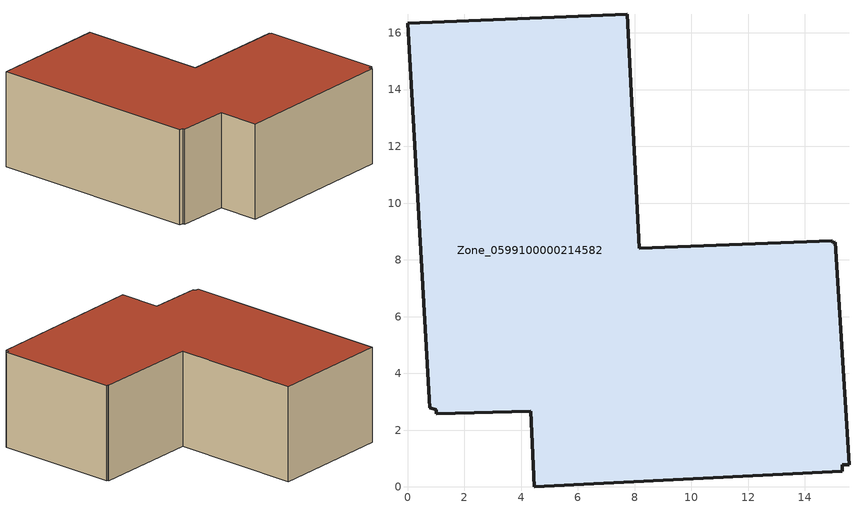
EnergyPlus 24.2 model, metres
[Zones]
Zone_0599100000214582
 floor ground (C_G): 15.32,0.55 4.47,0 4.34,2.67 1.02,2.59 1.01,2.73 0.78,2.79 0,16.33 7.74,16.66 8.17,8.41 14.97,8.68 14.98,8.61 15.07,8.62 15.56,0.79 15.31,0.77 z0
 wall outside (C_F): 0.78,2.79 1.01,2.73 1.02,2.59 4.34,2.67 4.47,0 15.32,0.55 15.31,0.77 15.56,0.79 15.07,8.62 14.98,8.61 14.97,8.68 8.17,8.41 7.74,16.66 0,16.33 0.78,2.79 z0:6.24
 roof outside (C_R): 4.47,0 15.32,0.55 15.31,0.77 15.56,0.79 15.07,8.62 14.98,8.61 14.97,8.68 8.17,8.41 7.74,16.66 0,16.33 0.78,2.79 1.01,2.73 1.02,2.59 4.34,2.67 z6.24
[BUILDING]
Pand.0599100000214582: North Axis=0; Terrain=City; Loads Convergence Tolerance Value=0.04; Temperature Convergence Tolerance Value=0.4; Solar Distribution=FullExterior; Maximum Number of Warmup Days=25; Minimum Number of Warmup Days=1
[Site:Location]
Rotterdam.The.Hague.AP_ZH_NLD Design_Conditions: Latitude=51.96; Longitude=4.45; Time Zone=1; Elevation=-4.5
[SITE:GROUNDTEMPERATURE:BUILDINGSURFACE]
18, 18, 18, 18, 18, 18, 18, 18, 18, 18, 18, 18
[MATERIAL] Thermal Absorptance=0.9; Solar Absorptance=0.7; Visible Absorptance=0.7
Name | Roughness | Thickness | Conductivity | Density | Specific Heat
G.D.1965 | MediumSmooth | 0.15 | 1 | 540 | 1210
F.D.1965 | Rough | 0.3 | 0.857143 | 1920 | 840
R.D.1965 | MediumRough | 0.2 | 0.08 | 1500 | 1000
[CONSTRUCTION]
C_G: G.D.1965
C_F: F.D.1965
C_R: R.D.1965
[ZONE]
Zone_0599100000214582: Type=1; Multiplier=1; Ceiling Height=Autocalculate; Volume=Autocalculate; Floor Area=autocalculate; Part of Total Floor Area=Yes
[ZONEINFILTRATION:DESIGNFLOWRATE]
Infil_Zone_0599100000214582: Zone or ZoneList or Space or SpaceList=Zone_0599100000214582; Schedule=AlwaysOn; Design Flow Rate Calculation Method=Flow/Area; Flow Rate per Floor Area=0.0042; Constant Term Coefficient=1; Temperature Term Coefficient=0; Velocity Term Coefficient=0; Velocity Squared Term Coefficient=0
[HVACTEMPLATE:ZONE:IDEALLOADSAIRSYSTEM]
Zone_0599100000214582: Maximum Heating Supply Air Temperature=50; Minimum Cooling Supply Air Temperature=13; Maximum Heating Supply Air Humidity Ratio=0.0156; Minimum Cooling Supply Air Humidity Ratio=0.0077; Heating Limit=NoLimit; Cooling Limit=NoLimit; Dehumidification Control Type=ConstantSensibleHeatRatio; Cooling Sensible Heat Ratio=0.7; Dehumidification Setpoint=60; Humidification Control Type=None; Humidification Setpoint=30; Outdoor Air Method=None; Outdoor Air Flow Rate per Person=0.00944; Outdoor Air Flow Rate per Zone Floor Area=0; Outdoor Air Flow Rate per Zone=0; Demand Controlled Ventilation Type=None; Outdoor Air Economizer Type=NoEconomizer; Heat Recovery Type=None; Sensible Heat Recovery Effectiveness=0.7; Latent Heat Recovery Effectiveness=0.65
[ZONECONTROL:THERMOSTAT]
ThermostatControl_Zone_0599100000214582: Zone or ZoneList=Zone_0599100000214582; Control Type Schedule=DualSetpointControlType; Control 1=Thermostat_Zone_0599100000214582; Temperature Difference Between Cutout And Setpoint=0
[THERMOSTATSETPOINT:DUALSETPOINT]
Thermostat_Zone_0599100000214582: Heating Setpoint Temperature Schedule=HeatingSetpoint_Zone_0599100000214582; Cooling Setpoint Temperature Schedule=CoolingSetpoint_Zone_0599100000214582
[SCHEDULE:COMPACT]
HeatingSetpoint_Zone_0599100000214582: Through: 12/31, For: AllDays, Until: 24:00, 21
CoolingSetpoint_Zone_0599100000214582: Through: 12/31, For: AllDays, Until: 24:00, 24
DualSetpointControlType: Through: 12/31, For: AllDays, Until: 24:00, 4
AlwaysOn: Through: 12/31, For: AllDays, Until: 24:00, 1
